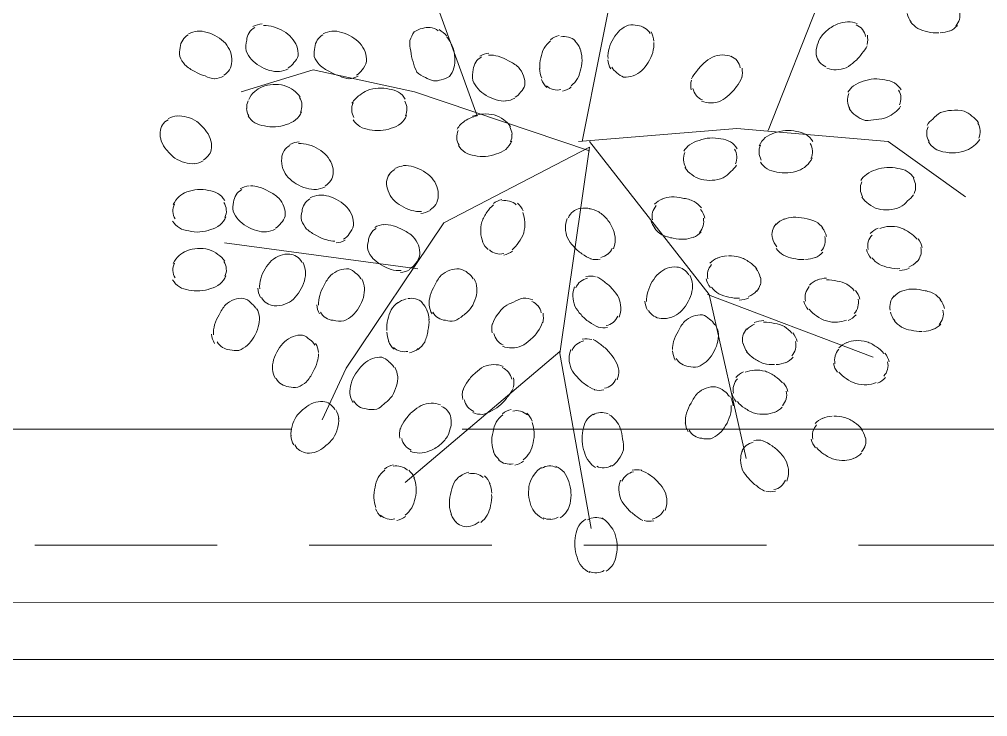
# Model space of a CAD drawing. Header units: metres. Extents: x 14 to 155, y 0 to 125.
# Drawn here: x 53.924 to 54.764, y 106.242 to 106.847 of the extents above; entities that cross this region are included whole.
import ezdxf

# ---------------------------------------------------------------- set-up
doc = ezdxf.new("R2010")
doc.units = ezdxf.units.M
doc.layers.add('PDF_Geometry', color=7, linetype='Continuous', true_color=0xc0c0c0)

msp = doc.modelspace()

# ---------------------------------------------------------------- linework, layer by layer
at = {"layer": 'PDF_Geometry', "color": 0, "lineweight": 5}
msp.add_lwpolyline([(54.79946, 106.24182), (52.04365, 106.24172), (52.04341, 112.38711), (60.07082, 112.38741), (60.07087, 111.18868), (59.89639, 111.18867)], dxfattribs=at)
at = {"layer": 'PDF_Geometry', "color": 0, "lineweight": 0}
for points in [[(54.41214, 106.74114), (54.4441, 106.90118), (54.42657, 107.00684), (54.43772, 107.08044)], [(54.11606, 106.78426), (54.1785, 106.80348), (54.26654, 106.78426), (54.41851, 106.73308)], [(54.40895, 106.74114), (54.54658, 106.7524), (54.67784, 106.74115), (54.74506, 106.69315)], [(54.41851, 106.74114), (54.52259, 106.6083), (54.55456, 106.46589)], [(54.18648, 106.49944), (54.20729, 106.54425), (54.29204, 106.67063), (54.41851, 106.73627), (54.39293, 106.55701), (54.42012, 106.40503)], [(54.26964, 106.63069), (54.10163, 106.6531)], [(54.5209, 106.6083), (54.66491, 106.55392)], [(54.39293, 106.5587), (54.25849, 106.44506)], [(53.55917, 106.49144), (54.15929, 106.49147)], [(54.30808, 106.49147), (54.87464, 106.49149)], [(54.09526, 106.39058), (53.93682, 106.39058)], [(54.33368, 106.39059), (54.17524, 106.39059)], [(54.57219, 106.3906), (54.41375, 106.3906)], [(54.79945, 106.39061), (54.65226, 106.3906)]]:
    msp.add_lwpolyline(points, dxfattribs=at)
for points in [[(54.30357, 106.75201, -0.102553), (54.31032, 106.75905, -0.088992), (54.32092, 106.76345), (54.27769, 106.88346), (54.18487, 106.98105)], [(54.57377, 106.75071), (54.62017, 106.86912), (54.71618, 106.91713, -0.102), (54.72133, 106.91732)], [(54.46661, 106.83977, 0.125626), (54.46023, 106.84193, 0.102689), (54.45254, 106.8423, 0.089013), (54.44504, 106.8378, 0.073797), (54.43951, 106.83077, 0.072677), (54.43557, 106.82205, 0.090683), (54.43464, 106.81343)], [(54.65093, 106.84362, 0.102), (54.64268, 106.84512, 0.09382), (54.63414, 106.84334, 0.075517), (54.62514, 106.838, 0.072693), (54.61877, 106.83097, 0.088362), (54.61596, 106.82281)], [(54.69743, 106.84513, 0.087268), (54.7038, 106.83941, 0.072677), (54.71224, 106.8365, 0.081618), (54.7218, 106.83556)], [(54.10594, 106.80338, 0.125626), (54.108, 106.81079, 0.102689), (54.10687, 106.81904, 0.089013), (54.10237, 106.82654, 0.073797), (54.09534, 106.83217, 0.072677), (54.08653, 106.83601, 0.090683), (54.0779, 106.83704)], [(54.123, 106.83563, 0.13598), (54.12094, 106.82926, 0.102689), (54.12047, 106.81988, 0.089013), (54.12497, 106.81248, 0.073797), (54.132, 106.80685, 0.072677), (54.14072, 106.80301, 0.090683), (54.14934, 106.80198)], [(54.16191, 106.80976, 0.125626), (54.16556, 106.81567, 0.102689), (54.16444, 106.82392, 0.089013), (54.15994, 106.83132, 0.073797), (54.15291, 106.83695, 0.072677), (54.14419, 106.84079, 0.090683), (54.13556, 106.84182)], [(54.22116, 106.80339, 0.13598), (54.22482, 106.81079, 0.102689), (54.22369, 106.81904, 0.089013), (54.21919, 106.82654, 0.073797), (54.21216, 106.83217, 0.072677), (54.20335, 106.83601, 0.090683), (54.19472, 106.83704)], [(54.28725, 106.83742, 0.111988), (54.28013, 106.84023, 0.126077), (54.27357, 106.83939, 0.114174), (54.26644, 106.83639, 0.105028), (54.26269, 106.8288, 0.083228), (54.26335, 106.81989, 0.077008), (54.26541, 106.81051, 0.079606), (54.26879, 106.80151, 0.092576), (54.2761, 106.79683, 0.111988), (54.28323, 106.79401, 0.126077), (54.28988, 106.79486, 0.114174), (54.29691, 106.79777, 0.105028), (54.30085, 106.80517, 0.083228), (54.30169, 106.81398, 0.077008), (54.29954, 106.82364, 0.079606), (54.29476, 106.83189)], [(54.06534, 106.82926, 0.12226), (54.06318, 106.82288, 0.102689), (54.06281, 106.8151, 0.089013), (54.06731, 106.80769, 0.073797), (54.07593, 106.80207, 0.072677), (54.08475, 106.79813, 0.090683), (54.09337, 106.7956)], [(54.18225, 106.82926, 0.12226), (54.18009, 106.82289, 0.102689), (54.17963, 106.81511, 0.089013), (54.18413, 106.8077, 0.073797), (54.19285, 106.80207, 0.072677), (54.20157, 106.79814, 0.090683), (54.21019, 106.79561)], [(54.38485, 106.82871, 0.087268), (54.37913, 106.82233, 0.079764), (54.37632, 106.8138, 0.081618), (54.37538, 106.80433)], [(54.44242, 106.80086, 0.132733), (54.44823, 106.79721, 0.102689), (54.45648, 106.79833, 0.089013), (54.46398, 106.80283, 0.073797), (54.46951, 106.80987, 0.072677), (54.47345, 106.81859, 0.090683), (54.47439, 106.82721)], [(54.62458, 106.805, 0.102), (54.63283, 106.8035, 0.09382), (54.64137, 106.80528, 0.075517), (54.64877, 106.81062, 0.072693), (54.65515, 106.81775, 0.088362), (54.65955, 106.82431)], [(54.31979, 106.81005, 0.12226), (54.31763, 106.80367, 0.102689), (54.31726, 106.7943, 0.089013), (54.32176, 106.78689, 0.073797), (54.32888, 106.78127, 0.072677), (54.3376, 106.77742, 0.090683), (54.34623, 106.77639)], [(54.35879, 106.78417, 0.13598), (54.36245, 106.78999, 0.102689), (54.36132, 106.79824, 0.089013), (54.35682, 106.80574, 0.073797), (54.3482, 106.81136, 0.072677), (54.33938, 106.8152, 0.090683), (54.33076, 106.81624)], [(54.40257, 106.78952, 0.087268), (54.40829, 106.79589, 0.079764), (54.41101, 106.80443, 0.081618), (54.41204, 106.8139)], [(54.54208, 106.81484, 0.102), (54.53383, 106.81634, 0.09382), (54.52539, 106.81456, 0.075517), (54.51789, 106.80921, 0.072693), (54.51161, 106.80209, 0.088362), (54.5072, 106.79552)], [(54.51574, 106.77621, 0.102), (54.52399, 106.77471, 0.09382), (54.53252, 106.77649, 0.075517), (54.53992, 106.78184, 0.072693), (54.5463, 106.78896, 0.088362), (54.55071, 106.79702)], [(54.68918, 106.78606, 0.112979), (54.68337, 106.79206, 0.092185), (54.67512, 106.79469, 0.074265), (54.66555, 106.79553, 0.074849), (54.65618, 106.79347, 0.088992), (54.64793, 106.78943, 0.102553), (54.64287, 106.784)], [(54.16744, 106.77967, 0.107116), (54.16163, 106.78567, 0.092185), (54.15338, 106.78988, 0.074265), (54.14381, 106.79063, 0.074849), (54.13444, 106.78866, 0.088992), (54.12787, 106.78463, 0.102553), (54.12272, 106.7776)], [(54.25866, 106.77808, 0.112979), (54.25285, 106.78408, 0.088824), (54.2446, 106.7867, 0.074265), (54.23513, 106.78745, 0.074849), (54.22566, 106.78548, 0.088992), (54.2191, 106.78145, 0.102553), (54.21235, 106.77442)], [(54.12225, 106.76335, 0.107116), (54.12806, 106.75735, 0.092185), (54.13631, 106.75473, 0.074265), (54.14588, 106.75388, 0.074849), (54.15525, 106.75595, 0.088992), (54.16341, 106.75998, 0.102553), (54.16856, 106.76701)], [(54.64399, 106.76975, 0.112979), (54.6498, 106.76375, 0.092185), (54.65806, 106.75953, 0.074265), (54.66752, 106.76037, 0.074849), (54.67699, 106.76234, 0.088992), (54.68356, 106.76637, 0.102553), (54.68871, 106.77181)], [(54.7564, 106.75728, 0.112979), (54.75059, 106.76328, 0.088824), (54.74393, 106.7675, 0.074265), (54.73278, 106.76825, 0.074849), (54.7234, 106.76628, 0.088992), (54.71675, 106.76065, 0.102553), (54.71168, 106.75522)], [(54.08831, 106.72979, 0.13598), (54.09038, 106.7356, 0.102689), (54.08925, 106.74385, 0.089013), (54.08475, 106.75135, 0.073797), (54.07772, 106.75857, 0.072677), (54.0689, 106.76241, 0.090683), (54.06037, 106.76335)], [(54.21347, 106.76017, 0.112979), (54.21929, 106.75417, 0.088824), (54.22754, 106.75145, 0.074265), (54.2371, 106.7507, 0.074849), (54.24648, 106.75276, 0.088992), (54.25463, 106.7567, 0.102553), (54.25979, 106.76382)], [(54.34989, 106.75398, 0.112979), (54.34407, 106.75998, 0.092185), (54.33582, 106.7643, 0.074265), (54.32626, 106.76505, 0.074849), (54.31688, 106.76308)], [(54.04781, 106.75566, 0.13598), (54.04575, 106.74928, 0.102689), (54.04678, 106.7415, 0.089013), (54.05137, 106.734, 0.073797), (54.05841, 106.72688, 0.072677), (54.06712, 106.72294, 0.090683), (54.07575, 106.722)], [(54.6124, 106.74124, 0.112979), (54.60658, 106.74724, 0.088824), (54.59824, 106.74987, 0.074265), (54.58877, 106.75071, 0.074849), (54.5793, 106.74865, 0.088992), (54.57115, 106.74462, 0.102553), (54.56599, 106.73759)], [(54.3047, 106.73776, 0.112979), (54.31051, 106.73176, 0.092185), (54.31876, 106.72904, 0.074265), (54.32832, 106.72829, 0.074849), (54.3377, 106.73036, 0.088992), (54.34586, 106.7343, 0.102553), (54.35101, 106.74142)], [(54.54677, 106.73487, 0.112979), (54.54096, 106.74087, 0.092185), (54.53261, 106.74349, 0.074265), (54.52314, 106.74424, 0.08184), (54.51377, 106.74218, 0.088992), (54.50552, 106.73824, 0.102553), (54.50036, 106.7328)], [(54.71281, 106.74097, 0.112979), (54.71862, 106.73497, 0.092185), (54.72528, 106.73234, 0.074265), (54.73634, 106.7315, 0.074849), (54.74581, 106.73356, 0.088992), (54.75237, 106.73759, 0.102553), (54.75753, 106.74303)], [(54.15338, 106.73326, 0.13598), (54.15132, 106.72688, 0.102689), (54.15244, 106.71751, 0.089013), (54.15694, 106.71001, 0.073797), (54.16397, 106.70447, 0.072677), (54.17279, 106.70054, 0.090683), (54.18141, 106.6996)], [(54.19388, 106.70738, 0.13598), (54.19604, 106.7132, 0.102689), (54.19491, 106.72145, 0.089013), (54.19032, 106.72895, 0.073797), (54.18329, 106.73448, 0.072677), (54.17457, 106.73841, 0.090683), (54.16594, 106.73935)], [(54.56712, 106.72333, 0.112979), (54.57293, 106.71733, 0.088824), (54.58127, 106.71471, 0.074265), (54.59074, 106.71396, 0.074849), (54.60012, 106.71593, 0.088992), (54.60677, 106.71996, 0.102553), (54.61193, 106.72699)], [(54.2851, 106.68657, 0.12226), (54.28726, 106.69398, 0.102689), (54.28613, 106.70223, 0.089013), (54.28154, 106.70973, 0.073797), (54.27451, 106.71535, 0.072677), (54.26579, 106.7192, 0.090683), (54.25716, 106.72023)], [(54.50149, 106.71855, 0.112979), (54.5073, 106.71255, 0.088824), (54.51564, 106.70833, 0.074265), (54.52511, 106.70749, 0.074849), (54.53458, 106.70955, 0.088992), (54.54115, 106.71518, 0.102553), (54.5463, 106.72062)], [(54.70034, 106.70928, 0.107116), (54.69453, 106.71528, 0.088824), (54.68628, 106.7179, 0.074265), (54.67681, 106.71865, 0.074849), (54.66734, 106.71668, 0.088992), (54.65918, 106.71265, 0.102553), (54.65403, 106.70721)], [(54.2446, 106.71245, 0.125626), (54.24245, 106.70607, 0.102689), (54.24366, 106.69829, 0.089013), (54.24817, 106.69079, 0.073797), (54.2552, 106.68526, 0.072677), (54.26401, 106.68141, 0.090683), (54.27264, 106.68038)], [(54.10181, 106.69003, 0.112979), (54.096, 106.69603, 0.092185), (54.08775, 106.69866, 0.074265), (54.07828, 106.69941, 0.074849), (54.06881, 106.69744, 0.088992), (54.06225, 106.69341, 0.102553), (54.05709, 106.68638)], [(54.15076, 106.67054, 0.13598), (54.15441, 106.67644, 0.102689), (54.15329, 106.68469, 0.089013), (54.14879, 106.6921, 0.073797), (54.14007, 106.69772, 0.072677), (54.13135, 106.70157, 0.090683), (54.12432, 106.7026)], [(54.11175, 106.69482, 0.125626), (54.1096, 106.68844, 0.102689), (54.10922, 106.68066, 0.089013), (54.11372, 106.67325, 0.073797), (54.12075, 106.66763, 0.072677), (54.12957, 106.66378, 0.090683), (54.13819, 106.66275)], [(54.20991, 106.66097, 0.125626), (54.21357, 106.66838, 0.102689), (54.21245, 106.67663, 0.089013), (54.20794, 106.68413, 0.073797), (54.20091, 106.68976, 0.072677), (54.19219, 106.6936, 0.090683), (54.18357, 106.69454)], [(54.51574, 106.68349, 0.087268), (54.50936, 106.68921, 0.079764), (54.49924, 106.69202, 0.081618), (54.48977, 106.69305)], [(54.65515, 106.69296, 0.107116), (54.66096, 106.68696, 0.092185), (54.66921, 106.68265, 0.074265), (54.67878, 106.6819, 0.08184), (54.68815, 106.68406, 0.088992), (54.69481, 106.68959, 0.102553), (54.69987, 106.69503)], [(54.17101, 106.68685, 0.13598), (54.16894, 106.68047, 0.102689), (54.16847, 106.67269, 0.089013), (54.17298, 106.66519, 0.073797), (54.1816, 106.65966, 0.072677), (54.19041, 106.65572, 0.090683), (54.19735, 106.65479)], [(54.33526, 106.68629, 0.087268), (54.32954, 106.67992, 0.079764), (54.32514, 106.67139, 0.081618), (54.3242, 106.66192)], [(54.43942, 106.64795, 0.102), (54.44092, 106.6562, 0.09382), (54.43914, 106.66464, 0.075517), (54.4338, 106.67373, 0.072693), (54.42667, 106.68001, 0.088362), (54.41852, 106.68283)], [(54.05663, 106.67213, 0.112979), (54.06244, 106.66613, 0.092185), (54.07069, 106.6635, 0.074265), (54.08025, 106.66266, 0.074849), (54.08963, 106.66472, 0.088992), (54.09788, 106.66875, 0.102553), (54.10294, 106.67578)], [(54.3992, 106.67429, 0.102), (54.3977, 106.66604, 0.09382), (54.39949, 106.65751, 0.075517), (54.40483, 106.65011, 0.072693), (54.41196, 106.64373, 0.088362), (54.42011, 106.63933)], [(54.62131, 106.66596, 0.087268), (54.61493, 106.67168, 0.072677), (54.6049, 106.67449, 0.081618), (54.59534, 106.67543)], [(54.26757, 106.63538, 0.13598), (54.27123, 106.64279, 0.102689), (54.2701, 106.65104, 0.089013), (54.2656, 106.65854, 0.073797), (54.25698, 106.66407, 0.072677), (54.24817, 106.66801, 0.090683), (54.23954, 106.66894)], [(54.3513, 106.6471, 0.087268), (54.35701, 106.65348, 0.079764), (54.36142, 106.66192, 0.081618), (54.36245, 106.67148)], [(54.47496, 106.66586, 0.087268), (54.48133, 106.66014, 0.072677), (54.49136, 106.65724, 0.081618), (54.50093, 106.65639)], [(54.70297, 106.65631, 0.087268), (54.69659, 106.66202, 0.079764), (54.68806, 106.66643, 0.081618), (54.67859, 106.66746)], [(54.22867, 106.66116, 0.13598), (54.2266, 106.65479, 0.102689), (54.22604, 106.6471, 0.089013), (54.23054, 106.6396, 0.073797), (54.23767, 106.63407, 0.072677), (54.24639, 106.63013, 0.090683), (54.25501, 106.62919)], [(54.10182, 106.63716, 0.112979), (54.096, 106.64316, 0.092185), (54.08775, 106.64747, 0.074265), (54.07828, 106.64822, 0.074849), (54.06882, 106.64625, 0.088992), (54.06225, 106.64222, 0.102553), (54.0571, 106.63519)], [(54.16416, 106.64128, 0.125626), (54.15835, 106.64344, 0.102689), (54.1501, 106.64232, 0.089013), (54.1426, 106.63772, 0.073797), (54.13698, 106.63069, 0.072677), (54.13313, 106.62197, 0.090683), (54.13219, 106.61334)], [(54.56374, 106.63071, 0.087268), (54.55737, 106.63642, 0.079764), (54.54884, 106.64083, 0.081618), (54.53937, 106.64177)], [(54.58062, 106.64824, 0.087268), (54.58699, 106.64252, 0.079764), (54.59543, 106.63971, 0.081618), (54.6049, 106.63877)], [(54.66378, 106.64027, 0.087268), (54.67015, 106.63455, 0.079764), (54.67869, 106.63174, 0.081618), (54.68816, 106.6308)], [(54.50027, 106.63014, 0.132733), (54.49437, 106.6322, 0.102689), (54.48612, 106.63108, 0.089013), (54.47871, 106.62658, 0.073797), (54.47308, 106.61955, 0.072677), (54.46924, 106.61073, 0.090683), (54.46821, 106.6022)], [(54.05663, 106.62094, 0.112979), (54.06244, 106.61494, 0.092185), (54.07069, 106.61222, 0.074265), (54.08025, 106.61147, 0.08184), (54.08963, 106.61353, 0.088992), (54.09788, 106.61747, 0.102553), (54.10294, 106.62459)], [(54.13829, 106.60078, 0.125626), (54.14466, 106.59863, 0.102689), (54.15404, 106.59984, 0.089013), (54.16154, 106.60435, 0.073797), (54.16707, 106.61138, 0.072677), (54.17101, 106.62019, 0.090683), (54.17195, 106.62872)], [(54.21545, 106.62694, 0.125626), (54.20954, 106.6306, 0.102689), (54.20129, 106.62947, 0.089013), (54.19379, 106.62497, 0.073797), (54.18826, 106.61635, 0.072677), (54.18432, 106.60753, 0.090683), (54.18338, 106.599)], [(54.31305, 106.62695, 0.125626), (54.30554, 106.6306, 0.102689), (54.29729, 106.62948, 0.089013), (54.28979, 106.62498, 0.073797), (54.28426, 106.61635, 0.072677), (54.28033, 106.60754, 0.090683), (54.27939, 106.59901)], [(54.44421, 106.5887, 0.102), (54.44571, 106.59695, 0.09382), (54.44393, 106.60548, 0.075517), (54.43858, 106.61289, 0.072693), (54.43155, 106.61926, 0.088362), (54.42499, 106.62367)], [(54.40558, 106.61504, 0.102), (54.40408, 106.60679, 0.09382), (54.40596, 106.59826, 0.075517), (54.41121, 106.59085, 0.072693), (54.41833, 106.58448, 0.088362), (54.42649, 106.58007)], [(54.4744, 106.58964, 0.13598), (54.48077, 106.58758, 0.102689), (54.49015, 106.58861, 0.089013), (54.49755, 106.5932, 0.073797), (54.50318, 106.60023, 0.072677), (54.50702, 106.60895, 0.090683), (54.50805, 106.61758)], [(54.6485, 106.61149, 0.087268), (54.64212, 106.61721, 0.079764), (54.63368, 106.62002, 0.081618), (54.62422, 106.62096)], [(54.18957, 106.58803, 0.13598), (54.19595, 106.58597, 0.102689), (54.20523, 106.58541, 0.089013), (54.21273, 106.59, 0.073797), (54.21835, 106.59703, 0.072677), (54.2222, 106.60575, 0.090683), (54.22314, 106.61438)], [(54.28717, 106.58804, 0.132733), (54.29355, 106.58597, 0.102689), (54.30123, 106.58541, 0.089013), (54.30873, 106.59001, 0.073797), (54.31595, 106.59704, 0.072677), (54.3198, 106.60576, 0.090683), (54.32083, 106.61438)], [(54.52455, 106.61467, 0.087268), (54.53093, 106.60895, 0.079764), (54.53946, 106.60614, 0.081618), (54.54893, 106.60511)], [(54.72378, 106.60352, 0.087268), (54.71741, 106.60924, 0.079764), (54.70728, 106.61205, 0.081618), (54.69781, 106.61299)], [(54.12423, 106.60134, 0.13598), (54.11832, 106.605, 0.102689), (54.11007, 106.60387, 0.089013), (54.10257, 106.59937, 0.073797), (54.09704, 106.59075, 0.072677), (54.0931, 106.58194, 0.090683), (54.09216, 106.57331)], [(54.25201, 106.60144, 0.087268), (54.24629, 106.59507, 0.072677), (54.24348, 106.58654, 0.081618), (54.24254, 106.57707)], [(54.3693, 106.6036, 0.102), (54.36105, 106.6051, 0.09382), (54.35252, 106.60163, 0.075517), (54.34511, 106.59798, 0.072693), (54.33874, 106.59085, 0.088362), (54.33433, 106.58269)], [(54.52268, 106.58692, 0.13598), (54.51677, 106.59058, 0.102689), (54.50852, 106.58945, 0.089013), (54.50112, 106.58495, 0.073797), (54.49549, 106.57633, 0.072677), (54.49165, 106.56761, 0.090683), (54.49062, 106.56057)], [(54.6094, 106.59546, 0.087268), (54.61578, 106.58974, 0.079764), (54.62422, 106.58533, 0.081618), (54.63378, 106.5843)], [(54.09994, 106.56243, 0.125626), (54.10632, 106.56028, 0.102689), (54.11401, 106.55981, 0.089013), (54.12151, 106.56431, 0.073797), (54.12713, 106.57134, 0.072677), (54.13098, 106.58016, 0.090683), (54.13191, 106.58878)], [(54.26973, 106.56066, 0.087268), (54.27545, 106.56704, 0.079764), (54.27826, 106.57716, 0.081618), (54.2792, 106.58663)], [(54.34296, 106.56338, 0.102), (54.35121, 106.56188, 0.09382), (54.35964, 106.56366, 0.075517), (54.36714, 106.56891, 0.072693), (54.37352, 106.57604, 0.088362), (54.37783, 106.5842)], [(54.59412, 106.57474, 0.087268), (54.58775, 106.58045, 0.079764), (54.57931, 106.58317, 0.081618), (54.56975, 106.5842)], [(54.683, 106.5858, 0.087268), (54.68938, 106.58008, 0.072677), (54.69781, 106.57727, 0.081618), (54.70738, 106.57633)], [(54.17542, 106.56928, 0.132733), (54.16951, 106.57303, 0.102689), (54.16126, 106.57191, 0.089013), (54.15385, 106.56731, 0.073797), (54.14823, 106.56028, 0.072677), (54.14429, 106.55156, 0.090683), (54.14335, 106.54294)], [(54.4984, 106.54801, 0.125626), (54.50478, 106.54586, 0.102689), (54.51256, 106.54548, 0.089013), (54.51996, 106.54998, 0.073797), (54.52559, 106.55701, 0.072677), (54.52943, 106.56573, 0.090683), (54.53046, 106.57436)], [(54.44262, 106.53432, 0.102), (54.44412, 106.54257, 0.09382), (54.44074, 106.55101, 0.075517), (54.4354, 106.55851, 0.072693), (54.42827, 106.56479, 0.088362), (54.4218, 106.5692)], [(54.67409, 106.55711, 0.087268), (54.66772, 106.56283, 0.072677), (54.65928, 106.56733, 0.081618), (54.64981, 106.56817)], [(54.15114, 106.53037, 0.125626), (54.15751, 106.52822, 0.102689), (54.1652, 106.52784, 0.089013), (54.1727, 106.53234, 0.073797), (54.17832, 106.54097, 0.072677), (54.18217, 106.54978, 0.090683), (54.1832, 106.55672)], [(54.4024, 106.56067, 0.102), (54.4009, 106.55241, 0.09382), (54.40268, 106.54388, 0.075517), (54.40802, 106.53648, 0.072693), (54.41515, 106.5301, 0.088362), (54.4233, 106.5257)], [(54.55503, 106.55861, 0.087268), (54.5614, 106.55289, 0.072677), (54.56984, 106.54839, 0.081618), (54.57931, 106.54755)], [(54.24423, 106.55006, 0.13598), (54.23833, 106.55381, 0.102689), (54.23008, 106.55269, 0.089013), (54.22267, 106.54819, 0.073797), (54.21545, 106.53947, 0.072677), (54.21151, 106.53075, 0.090683), (54.21058, 106.52212)], [(54.34371, 106.54594, 0.102), (54.33546, 106.54744, 0.09382), (54.32692, 106.54566, 0.075517), (54.31952, 106.54032, 0.072693), (54.31314, 106.53329, 0.088362), (54.30874, 106.52513)], [(54.58615, 106.53151, 0.087268), (54.57978, 106.53723, 0.079764), (54.57125, 106.54164, 0.081618), (54.56178, 106.54258)], [(54.635, 106.54099, 0.087268), (54.64138, 106.53527, 0.079764), (54.64981, 106.53095, 0.081618), (54.65938, 106.52992)], [(54.21836, 106.51116, 0.125626), (54.22473, 106.509, 0.102689), (54.23402, 106.50863, 0.089013), (54.23992, 106.51313, 0.073797), (54.24714, 106.52016, 0.072677), (54.25098, 106.52897, 0.090683), (54.25201, 106.5375)], [(54.31736, 106.50572, 0.102), (54.32561, 106.50422, 0.09382), (54.33405, 106.5076, 0.075517), (54.34155, 106.51294, 0.072693), (54.34783, 106.52007, 0.088362), (54.35224, 106.52663)], [(54.53543, 106.52448, 0.125626), (54.52803, 106.52823, 0.102689), (54.51978, 106.52711, 0.089013), (54.51228, 106.52251, 0.073797), (54.50675, 106.51389, 0.072677), (54.50281, 106.50517, 0.090683), (54.50187, 106.49654)], [(54.19304, 106.51331, 0.13598), (54.18714, 106.51537, 0.102689), (54.17889, 106.51425, 0.089013), (54.17139, 106.50975, 0.073797), (54.16426, 106.50272, 0.072677), (54.16033, 106.4939, 0.090683), (54.15939, 106.48537)], [(54.54697, 106.51539, 0.087268), (54.55334, 106.50967, 0.079764), (54.56187, 106.50526, 0.081618), (54.57134, 106.50433)], [(54.28924, 106.51238, 0.102), (54.28099, 106.51388, 0.09382), (54.27255, 106.512, 0.075517), (54.26505, 106.50675, 0.072693), (54.25877, 106.49963, 0.088362), (54.25436, 106.49147)], [(54.50965, 106.48557, 0.13598), (54.51603, 106.48351, 0.102689), (54.52372, 106.48304, 0.089013), (54.53122, 106.48754, 0.073797), (54.53675, 106.49457, 0.072677), (54.54068, 106.50339, 0.090683), (54.54162, 106.51192)], [(54.16717, 106.47281, 0.125626), (54.17355, 106.47065, 0.102689), (54.18123, 106.47178, 0.089013), (54.18873, 106.47637, 0.073797), (54.19595, 106.4834, 0.072677), (54.1998, 106.49212, 0.090683), (54.20073, 106.50075)], [(54.34324, 106.50385, 0.087268), (54.33752, 106.49747, 0.079764), (54.3348, 106.48894, 0.081618), (54.33377, 106.47947)], [(54.42162, 106.50441, 0.112979), (54.41562, 106.4986, 0.092185), (54.4129, 106.49035, 0.074265), (54.41215, 106.48088, 0.074849), (54.41412, 106.47141, 0.088992), (54.41815, 106.46326, 0.102553), (54.42368, 106.4581)], [(54.43784, 106.45922, 0.107116), (54.44384, 106.46504, 0.092185), (54.44815, 106.47329, 0.074265), (54.44731, 106.48285, 0.074849), (54.44534, 106.49223, 0.088992), (54.44131, 106.49879, 0.102553), (54.43577, 106.50395)], [(54.65497, 106.49148, 0.087268), (54.6486, 106.4972, 0.079764), (54.64006, 106.50161, 0.081618), (54.63059, 106.50255)], [(54.26289, 106.47216, 0.102), (54.27114, 106.47066, 0.09382), (54.27967, 106.47244, 0.075517), (54.28867, 106.47769, 0.072693), (54.29505, 106.48481, 0.088362), (54.29786, 106.49297)], [(54.36096, 106.46466, 0.087268), (54.36668, 106.47103, 0.072677), (54.36958, 106.47947, 0.081618), (54.37043, 106.48904)], [(54.58991, 106.44629, 0.102), (54.59141, 106.45454, 0.09382), (54.58953, 106.46298, 0.075517), (54.58428, 106.47048, 0.072693), (54.57716, 106.47686, 0.088362), (54.569, 106.48117)], [(54.55128, 106.47264, 0.102), (54.54978, 106.46439, 0.09382), (54.55156, 106.45585, 0.075517), (54.55681, 106.44845, 0.072693), (54.56394, 106.44207, 0.088362), (54.5705, 106.43767)], [(54.61578, 106.47545, 0.087268), (54.62216, 106.46973, 0.079764), (54.63069, 106.46533, 0.081618), (54.64016, 106.4643)], [(54.24086, 106.45575, 0.087268), (54.23514, 106.44937, 0.079764), (54.23233, 106.44093, 0.081618), (54.23139, 106.43147)], [(54.3768, 106.458, 0.112979), (54.3708, 106.45219, 0.092185), (54.36649, 106.44394, 0.074265), (54.36574, 106.43447, 0.074849), (54.36771, 106.425, 0.088992), (54.37174, 106.41844, 0.102553), (54.37887, 106.41328)], [(54.39303, 106.41441, 0.112979), (54.39903, 106.42022, 0.092185), (54.40174, 106.42688, 0.074265), (54.40249, 106.43644, 0.074849), (54.40052, 106.44582, 0.088992), (54.39649, 106.45407, 0.102553), (54.38937, 106.45913)], [(54.48425, 106.42069, 0.102), (54.48575, 106.42894, 0.09382), (54.48397, 106.43738, 0.075517), (54.47862, 106.44488, 0.072693), (54.4715, 106.45116, 0.088362), (54.46334, 106.45557)], [(54.30649, 106.45097, 0.087268), (54.30077, 106.44459, 0.079764), (54.29796, 106.43456, 0.081618), (54.29693, 106.425)], [(54.44562, 106.44704, 0.102), (54.44412, 106.43879, 0.09382), (54.4459, 106.43025, 0.075517), (54.45125, 106.42285, 0.072693), (54.45837, 106.41647, 0.088362), (54.46494, 106.41207)], [(54.25849, 106.41665, 0.087268), (54.26421, 106.42303, 0.072677), (54.26711, 106.43147, 0.081618), (54.26805, 106.44103)], [(54.32412, 106.41028, 0.087268), (54.32984, 106.41666, 0.072677), (54.33274, 106.42509, 0.081618), (54.33358, 106.43466)], [(54.41525, 106.41319, 0.112979), (54.40925, 106.40738, 0.088824), (54.40653, 106.39913, 0.074265), (54.40578, 106.38966, 0.074849), (54.40775, 106.38019, 0.088992), (54.41178, 106.37203, 0.102553), (54.41881, 106.36688)], [(54.43306, 106.368, 0.107116), (54.43906, 106.37381, 0.088824), (54.44178, 106.38207, 0.074265), (54.44253, 106.39163, 0.074849), (54.44047, 106.401, 0.088992), (54.43643, 106.40757, 0.102553), (54.4294, 106.41432)]]:
    msp.add_lwpolyline(points, format="xyb", dxfattribs=at)
msp.add_lwpolyline([(52.19403, 106.34091), (54.79936, 106.34101), (54.79936, 106.29142), (52.19403, 106.29132)], close=True, dxfattribs=at)
for centre, radius, start, end in [((54.72563, 106.85081), 0.01452, 345.94207, 12.44847), ((54.72362, 106.85517), 0.01962, 292.65481, 317.22821), ((54.3968, 106.81781), 0.01452, 75.94207, 102.44847), ((54.39244, 106.81412), 0.01962, 22.65481, 47.22821), ((54.39499, 106.80251), 0.01962, 202.65481, 227.22821), ((54.39063, 106.80041), 0.01452, 255.94207, 282.44847), ((54.48954, 106.67345), 0.01962, 112.65481, 137.22821), ((54.34561, 106.6754), 0.01452, 75.94207, 102.44847), ((54.34285, 106.6733), 0.01962, 22.65481, 47.22821), ((54.48745, 106.67621), 0.01452, 165.94207, 192.44847), ((54.50325, 106.67154), 0.01452, 345.94207, 12.44847), ((54.59511, 106.65582), 0.01962, 112.65481, 137.22821), ((54.67677, 106.64786), 0.01962, 112.65481, 137.22821), ((54.50115, 106.67599), 0.01962, 292.65481, 317.22821), ((54.59151, 106.66018), 0.01452, 165.94207, 192.44847), ((54.60882, 106.65561), 0.01452, 345.94207, 12.44847), ((54.3438, 106.66169), 0.01962, 202.65481, 227.22821), ((54.67467, 106.65062), 0.01452, 165.94207, 192.44847), ((54.69207, 106.64596), 0.01452, 345.94207, 12.44847), ((54.34095, 106.658), 0.01452, 255.94207, 282.44847), ((54.53755, 106.62216), 0.01962, 112.65481, 137.22821), ((54.60672, 106.65837), 0.01962, 292.65481, 317.22821), ((54.68838, 106.65031), 0.01962, 292.65481, 317.22821), ((54.53545, 106.62502), 0.01452, 165.94207, 192.44847), ((54.55285, 106.62036), 0.01452, 345.94207, 12.44847), ((54.62399, 106.60304), 0.01962, 112.65481, 137.22821), ((54.54916, 106.62471), 0.01962, 292.65481, 317.22821), ((54.6203, 106.6058), 0.01452, 165.94207, 192.44847), ((54.69759, 106.59339), 0.01962, 112.65481, 137.22821), ((54.26395, 106.59055), 0.01452, 75.94207, 102.44847), ((54.2596, 106.58686), 0.01962, 22.65481, 47.22821), ((54.6376, 106.60114), 0.01452, 345.94207, 12.44847), ((54.6939, 106.59774), 0.01452, 165.94207, 192.44847), ((54.6356, 106.6039), 0.01962, 292.65481, 317.22821), ((54.71129, 106.59158), 0.01452, 345.94207, 12.44847), ((54.56952, 106.5646), 0.01962, 112.65481, 137.22821), ((54.7092, 106.59594), 0.01962, 292.65481, 317.22821), ((54.26215, 106.57525), 0.01962, 202.65481, 227.22821), ((54.56583, 106.56896), 0.01452, 165.94207, 192.44847), ((54.58323, 106.56439), 0.01452, 345.94207, 12.44847), ((54.64959, 106.54857), 0.01962, 112.65481, 137.22821), ((54.25779, 106.57315), 0.01452, 255.94207, 282.44847), ((54.58113, 106.56715), 0.01962, 292.65481, 317.22821), ((54.6459, 106.55133), 0.01452, 165.94207, 192.44847), ((54.66329, 106.54676), 0.01452, 345.94207, 12.44847), ((54.55996, 106.52297), 0.01962, 112.65481, 137.22821), ((54.6612, 106.54953), 0.01962, 292.65481, 317.22821), ((54.55786, 106.52574), 0.01452, 165.94207, 192.44847), ((54.57526, 106.52117), 0.01452, 345.94207, 12.44847), ((54.35518, 106.49295), 0.01452, 75.94207, 102.44847), ((54.57157, 106.52393), 0.01962, 292.65481, 317.22821), ((54.35082, 106.49086), 0.01962, 22.65481, 47.22821), ((54.62878, 106.48294), 0.01962, 112.65481, 137.22821), ((54.62668, 106.4858), 0.01452, 165.94207, 192.44847), ((54.64408, 106.48114), 0.01452, 345.94207, 12.44847), ((54.35337, 106.47925), 0.01962, 202.65481, 227.22821), ((54.64039, 106.4839), 0.01962, 292.65481, 317.22821), ((54.25121, 106.44495), 0.01452, 75.94207, 102.44847), ((54.24845, 106.44126), 0.01962, 22.65481, 47.22821), ((54.34902, 106.47556), 0.01452, 255.94207, 282.44847), ((54.31684, 106.43848), 0.01452, 75.94207, 102.44847), ((54.31408, 106.43638), 0.01962, 22.65481, 47.22821), ((54.251, 106.42965), 0.01962, 202.65481, 227.22821), ((54.24655, 106.42755), 0.01452, 255.94207, 282.44847), ((54.31653, 106.42477), 0.01962, 202.65481, 227.22821), ((54.31217, 106.42118), 0.01452, 255.94207, 282.44847)]:
    msp.add_arc(centre, radius, start, end, dxfattribs=at)
for points in [[(54.69433, 106.85235), (54.69499, 106.84963), (54.69621, 106.847), (54.69799, 106.84484)], [(54.13434, 106.84342), (54.13153, 106.84314), (54.12881, 106.84239), (54.12637, 106.84098)], [(54.65552, 106.83856), (54.65411, 106.84034), (54.65224, 106.84166), (54.65018, 106.8425)], [(54.73652, 106.84147), (54.73802, 106.84316), (54.73915, 106.84513), (54.73971, 106.84728)], [(54.07021, 106.83376), (54.06825, 106.83263), (54.06656, 106.83113), (54.06534, 106.82916)], [(54.07837, 106.83704), (54.07556, 106.83676), (54.07284, 106.83601), (54.0704, 106.8346)], [(54.12787, 106.84023), (54.1259, 106.8391), (54.12422, 106.8376), (54.123, 106.83563)], [(54.18703, 106.83376), (54.18506, 106.83264), (54.18338, 106.83114), (54.18216, 106.82917)], [(54.19519, 106.83704), (54.19238, 106.83676), (54.18966, 106.83601), (54.18722, 106.83461)], [(54.29457, 106.83274), (54.29279, 106.83499), (54.29054, 106.83686), (54.2881, 106.83836)], [(54.4712, 106.8349), (54.47008, 106.83687), (54.46858, 106.83855), (54.46661, 106.83977)], [(54.47448, 106.82843), (54.4742, 106.83124), (54.47345, 106.83396), (54.47204, 106.8364)], [(54.65833, 106.83247), (54.65786, 106.83472), (54.65693, 106.83678), (54.65552, 106.83847)], [(54.65965, 106.82534), (54.6603, 106.82806), (54.6603, 106.83097), (54.65983, 106.83369)], [(54.72302, 106.83556), (54.72593, 106.83575), (54.72874, 106.83631), (54.73137, 106.83744)], [(54.39217, 106.8333), (54.38945, 106.83265), (54.38682, 106.83143), (54.38467, 106.82964)], [(54.40623, 106.82861), (54.40454, 106.83011), (54.40257, 106.83124), (54.40042, 106.8318)], [(54.33123, 106.81783), (54.32841, 106.81755), (54.32569, 106.8168), (54.32326, 106.81539)], [(54.41204, 106.81361), (54.41185, 106.81652), (54.41129, 106.81933), (54.41017, 106.82196)], [(54.61586, 106.82328), (54.61521, 106.82056), (54.61521, 106.81765), (54.61568, 106.81493)], [(54.15703, 106.80526), (54.159, 106.80639), (54.16069, 106.80789), (54.16191, 106.80985)], [(54.32466, 106.81464), (54.32269, 106.81352), (54.32101, 106.81202), (54.31979, 106.81005)], [(54.43454, 106.81221), (54.43482, 106.8094), (54.43557, 106.80668), (54.43698, 106.80424)], [(54.54667, 106.81137), (54.54527, 106.81315), (54.54339, 106.81446), (54.54133, 106.81531)], [(54.54949, 106.80528), (54.54902, 106.80753), (54.54808, 106.80959), (54.54667, 106.81128)], [(54.61558, 106.81615), (54.61605, 106.8139), (54.61699, 106.81184), (54.6184, 106.81015)], [(54.6184, 106.81006), (54.6198, 106.80828), (54.62168, 106.80697), (54.62374, 106.80612)], [(54.10106, 106.79879), (54.10303, 106.79991), (54.10472, 106.80141), (54.10594, 106.80338)], [(54.14897, 106.80198), (54.15178, 106.80226), (54.1545, 106.80301), (54.15694, 106.80442)], [(54.21628, 106.79879), (54.21825, 106.79992), (54.21994, 106.80142), (54.22116, 106.80339)], [(54.37529, 106.80461), (54.37548, 106.80171), (54.37604, 106.79889), (54.37717, 106.79627)], [(54.43783, 106.80574), (54.43895, 106.80377), (54.44045, 106.80208), (54.44242, 106.80086)], [(54.5508, 106.79656), (54.55146, 106.79927), (54.55146, 106.80218), (54.55099, 106.8049)], [(54.0929, 106.7956), (54.09572, 106.79588), (54.09844, 106.79663), (54.10087, 106.79804)], [(54.20972, 106.79561), (54.21253, 106.79589), (54.21525, 106.79664), (54.21769, 106.79804)], [(54.50702, 106.79449), (54.50636, 106.79177), (54.50636, 106.78887), (54.50683, 106.78615)], [(54.35392, 106.77958), (54.35588, 106.7807), (54.35757, 106.7822), (54.35879, 106.78417)], [(54.3812, 106.78961), (54.38289, 106.78811), (54.38485, 106.78699), (54.38701, 106.78642)], [(54.39526, 106.78492), (54.39798, 106.78558), (54.40061, 106.7868), (54.40276, 106.78858)], [(54.50842, 106.78737), (54.50889, 106.78512), (54.50983, 106.78305), (54.51124, 106.78137)], [(54.68899, 106.7795), (54.6889, 106.78175), (54.68815, 106.7839), (54.68702, 106.78587)], [(54.12216, 106.77648), (54.12122, 106.77441), (54.12075, 106.77216), (54.12094, 106.76991)], [(54.16885, 106.7731), (54.16875, 106.77535), (54.168, 106.77751), (54.16678, 106.77948)], [(54.21338, 106.77489), (54.21244, 106.77282), (54.21197, 106.77057), (54.21216, 106.76832)], [(54.26007, 106.76992), (54.25997, 106.77217), (54.25922, 106.77433), (54.2581, 106.77629)], [(54.34576, 106.77639), (54.34857, 106.77667), (54.35129, 106.77742), (54.35373, 106.77883)], [(54.51124, 106.78127), (54.51264, 106.77949), (54.51452, 106.77818), (54.51658, 106.77734)], [(54.6438, 106.78287), (54.64287, 106.78081), (54.6424, 106.77856), (54.64258, 106.77631)], [(54.64258, 106.77631), (54.64268, 106.77406), (54.64343, 106.7719), (54.64455, 106.76993)], [(54.68768, 106.77294), (54.68862, 106.775), (54.68909, 106.77725), (54.6889, 106.7795)], [(54.12084, 106.76991), (54.12094, 106.76766), (54.12169, 106.76551), (54.12281, 106.76354)], [(54.16753, 106.76654), (54.16847, 106.7686), (54.16894, 106.77085), (54.16875, 106.7731)], [(54.21207, 106.76832), (54.21216, 106.76607), (54.21291, 106.76392), (54.21404, 106.76195)], [(54.25876, 106.76336), (54.25969, 106.76542), (54.26016, 106.76767), (54.25997, 106.76992)], [(54.05269, 106.76016), (54.05072, 106.75904), (54.04903, 106.75754), (54.04781, 106.75557)], [(54.06075, 106.76344), (54.05794, 106.76316), (54.05522, 106.76241), (54.05278, 106.761)], [(54.3046, 106.75089), (54.30367, 106.74883), (54.3032, 106.74658), (54.30338, 106.74433)], [(54.35129, 106.74751), (54.3512, 106.74977), (54.35045, 106.75192), (54.34932, 106.75389)], [(54.71262, 106.75409), (54.71168, 106.75203), (54.71121, 106.74978), (54.7114, 106.74753)], [(54.75781, 106.75072), (54.75772, 106.75297), (54.75697, 106.75512), (54.75584, 106.75709)], [(54.7565, 106.74416), (54.75743, 106.74622), (54.7579, 106.74847), (54.75772, 106.75072)], [(54.30329, 106.74433), (54.30338, 106.74208), (54.30413, 106.73992), (54.30535, 106.73795)], [(54.34998, 106.74095), (54.35092, 106.74301), (54.35139, 106.74526), (54.3512, 106.74751)], [(54.7114, 106.74753), (54.7115, 106.74528), (54.71225, 106.74312), (54.71337, 106.74115)], [(54.15825, 106.73776), (54.15628, 106.73663), (54.1546, 106.73513), (54.15338, 106.73316)], [(54.16641, 106.74104), (54.1636, 106.74076), (54.16088, 106.74001), (54.15844, 106.7386)], [(54.54649, 106.7283), (54.5464, 106.73055), (54.54564, 106.73271), (54.54452, 106.73468)], [(54.56702, 106.73805), (54.56608, 106.73599), (54.56561, 106.73374), (54.5658, 106.73149)], [(54.61212, 106.73309), (54.61202, 106.73534), (54.61127, 106.73749), (54.61015, 106.73946)], [(54.6109, 106.72652), (54.61184, 106.72859), (54.6123, 106.73084), (54.61212, 106.73309)], [(54.07528, 106.72191), (54.07809, 106.72219), (54.08081, 106.72294), (54.08325, 106.72435)], [(54.08344, 106.72519), (54.08541, 106.72632), (54.08709, 106.72782), (54.08831, 106.72979)], [(54.50139, 106.73168), (54.50046, 106.72961), (54.49999, 106.72736), (54.50017, 106.72511)], [(54.50017, 106.72511), (54.50027, 106.72286), (54.50102, 106.72071), (54.50214, 106.71874)], [(54.54527, 106.72174), (54.54621, 106.7238), (54.54668, 106.72605), (54.54649, 106.7283)], [(54.5658, 106.73149), (54.5659, 106.72924), (54.56665, 106.72708), (54.56777, 106.72512)], [(54.24948, 106.71695), (54.24751, 106.71582), (54.24582, 106.71432), (54.2446, 106.71235)], [(54.25763, 106.72023), (54.25482, 106.71995), (54.2521, 106.7192), (54.24966, 106.71779)], [(54.70175, 106.70271), (54.70165, 106.70496), (54.7009, 106.70712), (54.69978, 106.70909)], [(54.11663, 106.69941), (54.11466, 106.69828), (54.11297, 106.69678), (54.11175, 106.69482)], [(54.12319, 106.7026), (54.12038, 106.70232), (54.11766, 106.70157), (54.11522, 106.70016)], [(54.18094, 106.69951), (54.18376, 106.69979), (54.18647, 106.70054), (54.18891, 106.70194)], [(54.18901, 106.70279), (54.19097, 106.70391), (54.19266, 106.70541), (54.19388, 106.70738)], [(54.65506, 106.70609), (54.65412, 106.70402), (54.65365, 106.70177), (54.65384, 106.69952)], [(54.65374, 106.69952), (54.65384, 106.69727), (54.65459, 106.69512), (54.65571, 106.69315)], [(54.70053, 106.69615), (54.70147, 106.69821), (54.70193, 106.70046), (54.70175, 106.70271)], [(54.17588, 106.69135), (54.17391, 106.69022), (54.17222, 106.68872), (54.17101, 106.68676)], [(54.18394, 106.69463), (54.18113, 106.69435), (54.17841, 106.6936), (54.17597, 106.69219)], [(54.34258, 106.69089), (54.33986, 106.69023), (54.33723, 106.68901), (54.33508, 106.68723)], [(54.49005, 106.69305), (54.48714, 106.69286), (54.48433, 106.6923), (54.48171, 106.69117)], [(54.05813, 106.68684), (54.05719, 106.68478), (54.05672, 106.68253), (54.05691, 106.68028)], [(54.10322, 106.68188), (54.10313, 106.68413), (54.10238, 106.68628), (54.10116, 106.68825)], [(54.28023, 106.68198), (54.2822, 106.6831), (54.28389, 106.6846), (54.2851, 106.68657)], [(54.35495, 106.6862), (54.35326, 106.6877), (54.35129, 106.68882), (54.34914, 106.68939)], [(54.41036, 106.6832), (54.40811, 106.68273), (54.40605, 106.6818), (54.40436, 106.68039)], [(54.41908, 106.68292), (54.41636, 106.68358), (54.41345, 106.68358), (54.41073, 106.68311)], [(54.47655, 106.68555), (54.47505, 106.68386), (54.47393, 106.68189), (54.47336, 106.67974)], [(54.05681, 106.68028), (54.05691, 106.67803), (54.05766, 106.67588), (54.05878, 106.67391)], [(54.102, 106.67531), (54.10294, 106.67738), (54.10341, 106.67963), (54.10322, 106.68188)], [(54.27217, 106.67879), (54.27498, 106.67907), (54.2777, 106.67982), (54.28014, 106.68123)], [(54.36245, 106.6712), (54.36226, 106.67411), (54.3617, 106.67692), (54.36058, 106.67954)], [(54.40427, 106.68039), (54.40248, 106.67898), (54.40117, 106.67711), (54.40033, 106.67504)], [(54.51874, 106.67467), (54.51808, 106.67739), (54.51686, 106.68002), (54.51508, 106.68217)], [(54.59571, 106.67543), (54.59281, 106.67524), (54.58999, 106.67468), (54.58737, 106.67355)], [(54.14588, 106.66594), (54.14785, 106.66707), (54.14954, 106.66857), (54.15076, 106.67054)], [(54.23345, 106.66576), (54.23148, 106.66463), (54.22979, 106.66313), (54.22857, 106.66116)], [(54.24001, 106.66904), (54.2372, 106.66876), (54.23448, 106.66801), (54.23204, 106.6666)], [(54.47186, 106.67308), (54.47252, 106.67036), (54.47374, 106.66773), (54.47552, 106.66558)], [(54.51405, 106.66221), (54.51555, 106.66389), (54.51668, 106.66586), (54.51724, 106.66802)], [(54.58062, 106.66961), (54.57912, 106.66793), (54.57799, 106.66596), (54.57743, 106.6638)], [(54.6244, 106.65865), (54.62374, 106.66137), (54.62253, 106.66399), (54.62074, 106.66615)], [(54.67887, 106.66746), (54.67597, 106.66727), (54.67315, 106.66671), (54.67053, 106.66559)], [(54.13772, 106.66275), (54.14054, 106.66303), (54.14326, 106.66378), (54.14569, 106.66519)], [(54.20504, 106.65638), (54.20701, 106.65751), (54.2087, 106.65901), (54.20991, 106.66097)], [(54.32411, 106.6622), (54.32429, 106.65929), (54.32486, 106.65648), (54.32598, 106.65385)], [(54.50065, 106.6563), (54.50355, 106.65649), (54.50636, 106.65705), (54.50899, 106.65817)], [(54.57752, 106.65714), (54.57818, 106.65443), (54.5794, 106.6518), (54.58118, 106.64964)], [(54.66387, 106.65996), (54.66237, 106.65827), (54.66125, 106.6563), (54.66068, 106.65415)], [(54.19857, 106.6531), (54.20138, 106.65338), (54.2041, 106.65413), (54.20654, 106.65554)], [(54.43436, 106.64336), (54.43614, 106.64476), (54.43746, 106.64664), (54.4383, 106.6487)], [(54.61971, 106.64618), (54.62121, 106.64786), (54.62234, 106.64983), (54.6229, 106.65199)], [(54.70756, 106.64909), (54.70691, 106.65181), (54.70569, 106.65443), (54.7039, 106.65659)], [(54.16876, 106.6365), (54.16763, 106.63847), (54.16613, 106.64016), (54.16416, 106.64138)], [(54.33161, 106.6471), (54.3333, 106.6456), (54.33526, 106.64448), (54.33742, 106.64392)], [(54.34408, 106.64242), (54.3468, 106.64307), (54.34942, 106.64429), (54.35158, 106.64607)], [(54.42827, 106.64054), (54.43052, 106.64101), (54.43258, 106.64195), (54.43427, 106.64336)], [(54.53805, 106.64186), (54.53515, 106.64167), (54.53234, 106.64111), (54.52971, 106.63999)], [(54.60621, 106.63868), (54.60912, 106.63886), (54.61193, 106.63943), (54.61456, 106.64055)], [(54.65918, 106.64749), (54.65984, 106.64477), (54.66106, 106.64215), (54.66284, 106.63999)], [(54.70287, 106.63662), (54.70437, 106.63831), (54.7055, 106.64027), (54.70606, 106.64243)], [(54.05813, 106.63566), (54.05719, 106.63359), (54.05672, 106.63134), (54.05691, 106.62909)], [(54.10322, 106.63069), (54.10313, 106.63294), (54.10238, 106.63509), (54.10116, 106.63706)], [(54.17204, 106.62835), (54.17176, 106.63116), (54.17101, 106.63388), (54.1696, 106.63632)], [(54.2627, 106.63079), (54.26467, 106.63191), (54.26636, 106.63341), (54.26757, 106.63538)], [(54.41955, 106.63923), (54.42227, 106.63858), (54.42517, 106.63858), (54.42789, 106.63904)], [(54.52455, 106.63436), (54.52305, 106.63267), (54.52193, 106.6307), (54.52137, 106.62855)], [(54.05682, 106.62909), (54.05691, 106.62684), (54.05766, 106.62469), (54.05878, 106.62272)], [(54.10201, 106.62413), (54.10294, 106.62619), (54.10341, 106.62844), (54.10322, 106.63069)], [(54.21995, 106.62207), (54.21882, 106.62404), (54.21732, 106.62572), (54.21535, 106.62694)], [(54.25454, 106.62751), (54.25736, 106.62779), (54.26007, 106.62854), (54.26251, 106.62994)], [(54.31764, 106.62207), (54.31651, 106.62404), (54.31501, 106.62573), (54.31305, 106.62695)], [(54.42386, 106.62376), (54.42114, 106.62442), (54.41824, 106.62442), (54.41552, 106.62395)], [(54.50487, 106.62527), (54.50374, 106.62723), (54.50224, 106.62892), (54.50027, 106.63014)], [(54.50805, 106.61711), (54.50777, 106.61992), (54.50702, 106.62264), (54.50562, 106.62508)], [(54.56674, 106.62339), (54.56609, 106.62611), (54.56487, 106.62874), (54.56309, 106.63089)], [(54.68787, 106.62912), (54.69078, 106.6293), (54.69359, 106.62987), (54.69622, 106.63099)], [(54.22323, 106.61391), (54.22295, 106.61672), (54.2222, 106.61944), (54.22079, 106.62188)], [(54.32083, 106.61391), (54.32055, 106.61673), (54.3198, 106.61945), (54.31839, 106.62188)], [(54.41064, 106.61954), (54.40886, 106.61814), (54.40755, 106.61626), (54.40671, 106.6142)], [(54.41674, 106.62245), (54.41449, 106.62198), (54.41242, 106.62104), (54.41074, 106.61964)], [(54.51987, 106.62189), (54.52052, 106.61917), (54.52174, 106.61655), (54.52352, 106.61439)], [(54.56365, 106.61102), (54.56515, 106.6127), (54.56628, 106.61467), (54.56684, 106.61683)], [(54.6094, 106.61514), (54.6079, 106.61346), (54.60678, 106.61149), (54.60621, 106.60933)], [(54.6245, 106.62265), (54.62159, 106.62246), (54.61878, 106.62189), (54.61615, 106.62077)], [(54.13051, 106.61381), (54.13079, 106.611), (54.13154, 106.60828), (54.13294, 106.60584)], [(54.65319, 106.60427), (54.65253, 106.60699), (54.65131, 106.60961), (54.64953, 106.61177)], [(54.683, 106.60718), (54.6815, 106.60549), (54.68037, 106.60352), (54.67981, 106.60136)], [(54.69809, 106.61308), (54.69519, 106.6129), (54.69237, 106.61233), (54.68975, 106.61121)], [(54.12873, 106.59647), (54.1276, 106.59844), (54.1261, 106.60012), (54.12413, 106.60134)], [(54.13379, 106.60566), (54.13491, 106.60369), (54.13641, 106.602), (54.13838, 106.60078)], [(54.1817, 106.59938), (54.18198, 106.59656), (54.18273, 106.59385), (54.18413, 106.59141)], [(54.25933, 106.60444), (54.25661, 106.60379), (54.25398, 106.60257), (54.25182, 106.60079)], [(54.27339, 106.60144), (54.2717, 106.60294), (54.26973, 106.60407), (54.26758, 106.60463)], [(54.27939, 106.59938), (54.27967, 106.59657), (54.28042, 106.59385), (54.28183, 106.59141)], [(54.3738, 106.59845), (54.37239, 106.60023), (54.37052, 106.60154), (54.36845, 106.60238)], [(54.37671, 106.59245), (54.37624, 106.5947), (54.3753, 106.59676), (54.37389, 106.59845)], [(54.46662, 106.60258), (54.4669, 106.59976), (54.46765, 106.59704), (54.46905, 106.59461)], [(54.54865, 106.60352), (54.55156, 106.6037), (54.55437, 106.60427), (54.55699, 106.60539)], [(54.60472, 106.60267), (54.60537, 106.59996), (54.60659, 106.59733), (54.60837, 106.59517)], [(54.72678, 106.59621), (54.72613, 106.59893), (54.72491, 106.60155), (54.72313, 106.60371)], [(54.13201, 106.58831), (54.13173, 106.59112), (54.13098, 106.59384), (54.12957, 106.59628)], [(54.18498, 106.59291), (54.1861, 106.59094), (54.1876, 106.58925), (54.18957, 106.58803)], [(54.2793, 106.58635), (54.27911, 106.58926), (54.27855, 106.59207), (54.27742, 106.59469)], [(54.28258, 106.59291), (54.2837, 106.59094), (54.2852, 106.58926), (54.28717, 106.58804)], [(54.37802, 106.58373), (54.37867, 106.58645), (54.37867, 106.58935), (54.37821, 106.59207)], [(54.4698, 106.59451), (54.47093, 106.59254), (54.47243, 106.59086), (54.4744, 106.58964)], [(54.6485, 106.5918), (54.65, 106.59349), (54.65112, 106.59546), (54.65169, 106.59761)], [(54.67991, 106.59311), (54.68056, 106.5904), (54.68178, 106.58777), (54.68356, 106.58561)], [(54.33424, 106.58326), (54.33358, 106.58054), (54.33358, 106.57763), (54.33405, 106.57491)], [(54.43315, 106.58129), (54.4354, 106.58176), (54.43746, 106.5827), (54.43915, 106.58411)], [(54.43915, 106.58411), (54.44093, 106.58551), (54.44224, 106.58739), (54.44308, 106.58945)], [(54.52727, 106.58205), (54.52615, 106.58401), (54.52465, 106.5857), (54.52268, 106.58692)], [(54.53046, 106.57398), (54.53018, 106.5768), (54.52943, 106.57951), (54.52803, 106.58195)], [(54.57003, 106.5858), (54.56712, 106.58561), (54.56431, 106.58505), (54.56168, 106.58392)], [(54.6334, 106.5843), (54.63631, 106.58449), (54.63912, 106.58505), (54.64175, 106.58618)], [(54.7221, 106.58215), (54.7236, 106.58383), (54.72472, 106.5858), (54.72528, 106.58796)], [(54.09048, 106.57378), (54.09076, 106.57097), (54.09151, 106.56825), (54.09291, 106.56581)], [(54.24254, 106.57575), (54.24273, 106.57285), (54.24329, 106.57003), (54.24442, 106.56741)], [(54.33555, 106.57444), (54.33602, 106.57219), (54.33695, 106.57013), (54.33836, 106.56844)], [(54.42593, 106.57998), (54.42865, 106.57932), (54.43155, 106.57932), (54.43427, 106.57979)], [(54.55503, 106.57839), (54.55353, 106.5767), (54.5524, 106.57473), (54.55184, 106.57258)], [(54.59881, 106.56742), (54.59815, 106.57014), (54.59693, 106.57277), (54.59515, 106.57492)], [(54.70869, 106.57633), (54.7116, 106.57652), (54.71441, 106.57708), (54.71703, 106.57821)], [(54.09535, 106.56722), (54.09648, 106.56525), (54.09798, 106.56356), (54.09994, 106.56234)], [(54.18001, 106.56441), (54.17889, 106.56638), (54.17739, 106.56806), (54.17542, 106.56928)], [(54.1832, 106.55794), (54.18292, 106.56075), (54.18217, 106.56347), (54.18076, 106.56591)], [(54.33836, 106.56844), (54.33977, 106.56666), (54.34164, 106.56535), (54.34371, 106.56451)], [(54.40746, 106.56517), (54.40568, 106.56376), (54.40436, 106.56188), (54.40352, 106.55982)], [(54.41355, 106.56798), (54.4113, 106.56751), (54.40924, 106.56657), (54.40755, 106.56517)], [(54.42068, 106.56929), (54.41796, 106.56995), (54.41505, 106.56995), (54.41233, 106.56948)], [(54.55193, 106.56592), (54.55259, 106.5632), (54.55381, 106.56058), (54.55559, 106.55842)], [(54.65009, 106.56827), (54.64719, 106.56808), (54.64437, 106.56752), (54.64175, 106.56639)], [(54.24836, 106.56235), (54.25005, 106.56085), (54.25201, 106.55972), (54.25417, 106.55916)], [(54.26242, 106.55766), (54.26514, 106.55832), (54.26776, 106.55953), (54.26992, 106.56132)], [(54.49062, 106.55936), (54.4909, 106.55654), (54.49165, 106.55382), (54.49306, 106.55139)], [(54.59412, 106.55495), (54.59562, 106.55664), (54.59675, 106.55861), (54.59731, 106.56077)], [(54.635, 106.56077), (54.6335, 106.55908), (54.63237, 106.55711), (54.63181, 106.55495)], [(54.67878, 106.5498), (54.67813, 106.55252), (54.67691, 106.55514), (54.67513, 106.5573)], [(54.24873, 106.54519), (54.24761, 106.54716), (54.24611, 106.54885), (54.24414, 106.55006)], [(54.49381, 106.55289), (54.49493, 106.55092), (54.49643, 106.54923), (54.4984, 106.54801)], [(54.58062, 106.54745), (54.58353, 106.54764), (54.58634, 106.5482), (54.58897, 106.54933)], [(54.63031, 106.5483), (54.63097, 106.54558), (54.63219, 106.54295), (54.63397, 106.5408)], [(54.14335, 106.5434), (54.14364, 106.54059), (54.14439, 106.53787), (54.14579, 106.53544)], [(54.25201, 106.53713), (54.25173, 106.53994), (54.25098, 106.54266), (54.24958, 106.5451)], [(54.34821, 106.54088), (54.3468, 106.54266), (54.34492, 106.54397), (54.34286, 106.54482)], [(54.35102, 106.53488), (54.35055, 106.53713), (54.34961, 106.53919), (54.34821, 106.54088)], [(54.56206, 106.54267), (54.55915, 106.54248), (54.55634, 106.54192), (54.55372, 106.5408)], [(54.6741, 106.53742), (54.6756, 106.53911), (54.67672, 106.54108), (54.67728, 106.54324)], [(54.14654, 106.53525), (54.14767, 106.53328), (54.14917, 106.53159), (54.15114, 106.53037)], [(54.35243, 106.52766), (54.35308, 106.53038), (54.35308, 106.53329), (54.35261, 106.53601)], [(54.43755, 106.52973), (54.43934, 106.53113), (54.44065, 106.53301), (54.44149, 106.53507)], [(54.54706, 106.53517), (54.54556, 106.53348), (54.54443, 106.53151), (54.54387, 106.52936)], [(54.59075, 106.5242), (54.59009, 106.52692), (54.58887, 106.52955), (54.58709, 106.5317)], [(54.6591, 106.52992), (54.662, 106.53011), (54.66481, 106.53067), (54.66744, 106.5318)], [(54.21058, 106.52259), (54.21086, 106.51978), (54.21161, 106.51706), (54.21301, 106.51462)], [(54.30864, 106.5256), (54.30799, 106.52288), (54.30799, 106.51997), (54.30846, 106.51725)], [(54.42274, 106.5256), (54.42546, 106.52495), (54.42837, 106.52495), (54.43109, 106.52541)], [(54.43155, 106.52691), (54.4338, 106.52738), (54.43587, 106.52832), (54.43755, 106.52973)], [(54.54003, 106.51961), (54.5389, 106.52157), (54.5374, 106.52326), (54.53543, 106.52448)], [(54.54228, 106.5227), (54.54293, 106.51998), (54.54415, 106.51736), (54.54593, 106.5152)], [(54.21376, 106.51603), (54.21489, 106.51406), (54.21639, 106.51237), (54.21836, 106.51116)], [(54.30996, 106.51688), (54.31042, 106.51463), (54.31136, 106.51257), (54.31277, 106.51088)], [(54.54331, 106.51154), (54.54303, 106.51436), (54.54228, 106.51707), (54.54087, 106.51951)], [(54.58606, 106.51173), (54.58756, 106.51342), (54.58869, 106.51539), (54.58925, 106.51755)], [(54.19754, 106.50844), (54.19642, 106.51041), (54.19492, 106.51209), (54.19295, 106.51331)], [(54.20083, 106.50028), (54.20055, 106.50309), (54.1998, 106.50581), (54.19839, 106.50825)], [(54.29542, 106.50722), (54.29402, 106.509), (54.29214, 106.51031), (54.29008, 106.51116)], [(54.29824, 106.50122), (54.29777, 106.50347), (54.29683, 106.50553), (54.29542, 106.50722)], [(54.31277, 106.51078), (54.31417, 106.509), (54.31605, 106.50769), (54.31811, 106.50685)], [(54.35055, 106.50844), (54.34783, 106.50779), (54.34521, 106.50657), (54.34305, 106.50479)], [(54.36461, 106.50375), (54.36293, 106.50525), (54.36096, 106.50638), (54.3588, 106.50694)], [(54.42809, 106.50582), (54.42584, 106.50573), (54.42368, 106.50498), (54.42171, 106.50385)], [(54.43465, 106.5046), (54.43259, 106.50554), (54.43034, 106.50601), (54.42809, 106.50582)], [(54.57106, 106.50433), (54.57397, 106.50451), (54.57678, 106.50508), (54.57941, 106.5062)], [(54.29796, 106.4925), (54.29861, 106.49522), (54.29861, 106.49813), (54.29814, 106.50085)], [(54.62928, 106.50264), (54.62638, 106.50245), (54.62356, 106.50189), (54.62094, 106.50076)], [(54.25417, 106.49203), (54.25352, 106.48931), (54.25352, 106.48641), (54.25399, 106.48369)], [(54.37052, 106.48875), (54.37033, 106.49166), (54.36977, 106.49447), (54.36865, 106.4971)], [(54.50178, 106.49701), (54.50206, 106.4942), (54.50281, 106.49148), (54.50422, 106.48904)], [(54.50506, 106.49045), (54.50618, 106.48848), (54.50768, 106.48679), (54.50965, 106.48557)], [(54.61578, 106.49514), (54.61428, 106.49345), (54.61316, 106.49148), (54.61259, 106.48933)], [(54.65797, 106.48417), (54.65732, 106.48689), (54.6561, 106.48952), (54.65432, 106.49167)], [(54.15929, 106.48575), (54.15958, 106.48293), (54.16033, 106.48021), (54.16173, 106.47778)], [(54.25558, 106.48322), (54.25605, 106.48097), (54.25699, 106.47891), (54.25839, 106.47722)], [(54.56947, 106.48136), (54.56675, 106.48201), (54.56384, 106.48201), (54.56112, 106.48154)], [(54.61109, 106.48267), (54.61175, 106.47995), (54.61297, 106.47733), (54.61475, 106.47517)], [(54.16258, 106.47768), (54.1637, 106.47571), (54.1652, 106.47403), (54.16717, 106.47281)], [(54.25839, 106.47722), (54.2598, 106.47544), (54.26167, 106.47412), (54.26374, 106.47328)], [(54.33377, 106.47975), (54.33396, 106.47685), (54.33452, 106.47403), (54.33565, 106.47141)], [(54.55475, 106.47714), (54.55297, 106.47573), (54.55166, 106.47385), (54.55081, 106.47179)], [(54.56075, 106.48004), (54.5585, 106.47957), (54.55644, 106.47864), (54.55475, 106.47723)], [(54.65488, 106.4718), (54.65638, 106.47348), (54.6575, 106.47545), (54.65807, 106.47761)], [(54.33958, 106.46466), (54.34127, 106.46316), (54.34324, 106.46203), (54.3454, 106.46147)], [(54.35365, 106.45997), (54.35637, 106.46063), (54.35899, 106.46185), (54.36115, 106.46363)], [(54.63988, 106.4643), (54.64278, 106.46448), (54.6456, 106.46505), (54.64822, 106.46617)], [(54.24808, 106.46044), (54.24536, 106.45978), (54.24274, 106.45856), (54.24058, 106.45678)], [(54.26055, 106.45575), (54.25886, 106.45725), (54.25689, 106.45837), (54.25474, 106.45894)], [(54.38337, 106.45941), (54.38112, 106.45932), (54.37896, 106.45857), (54.37699, 106.45744)], [(54.38984, 106.45819), (54.38777, 106.45913), (54.38552, 106.4596), (54.38327, 106.45941)], [(54.42481, 106.45913), (54.42687, 106.45819), (54.42912, 106.45772), (54.43137, 106.45791)], [(54.43137, 106.45782), (54.43362, 106.45791), (54.43578, 106.45866), (54.43774, 106.45988)], [(54.4639, 106.45566), (54.46118, 106.45632), (54.45828, 106.45632), (54.45556, 106.45585)], [(54.26805, 106.44075), (54.26786, 106.44365), (54.2673, 106.44647), (54.26618, 106.44909)], [(54.31371, 106.45406), (54.31099, 106.45341), (54.30836, 106.45219), (54.30621, 106.45041)], [(54.32618, 106.44938), (54.32449, 106.45088), (54.32252, 106.452), (54.32036, 106.45256)], [(54.45068, 106.45154), (54.4489, 106.45013), (54.44759, 106.44826), (54.44675, 106.44619)], [(54.45678, 106.45435), (54.45453, 106.45388), (54.45246, 106.45294), (54.45078, 106.45154)], [(54.58475, 106.4417), (54.58653, 106.4431), (54.58785, 106.44498), (54.58869, 106.44704)], [(54.33368, 106.43588), (54.33349, 106.43878), (54.33293, 106.44159), (54.3318, 106.44422)], [(54.57875, 106.43889), (54.581, 106.43935), (54.58306, 106.44029), (54.58475, 106.4417)], [(54.2313, 106.43175), (54.23149, 106.42884), (54.23205, 106.42603), (54.23317, 106.4234)], [(54.57163, 106.43757), (54.57435, 106.43692), (54.57725, 106.43692), (54.57997, 106.43739)], [(54.29693, 106.42537), (54.29711, 106.42247), (54.29768, 106.41966), (54.2988, 106.41703)], [(54.23721, 106.41665), (54.23889, 106.41515), (54.24086, 106.41403), (54.24302, 106.41347)], [(54.25127, 106.41197), (54.25399, 106.41262), (54.25661, 106.41384), (54.25877, 106.41562)], [(54.3784, 106.41431), (54.38046, 106.41338), (54.38271, 106.41291), (54.38496, 106.4131)], [(54.38487, 106.413), (54.38712, 106.4131), (54.38928, 106.41385), (54.39124, 106.41497)], [(54.42331, 106.4146), (54.42106, 106.4145), (54.4189, 106.41375), (54.41693, 106.41263)], [(54.42987, 106.41338), (54.42781, 106.41432), (54.42556, 106.41478), (54.42331, 106.4146)], [(54.47309, 106.41329), (54.47534, 106.41376), (54.4774, 106.41469), (54.47909, 106.4161)], [(54.47919, 106.4161), (54.48097, 106.41751), (54.48228, 106.41938), (54.48312, 106.42144)], [(54.30283, 106.41028), (54.30452, 106.40878), (54.30649, 106.40765), (54.30865, 106.40709)], [(54.3153, 106.40719), (54.31802, 106.40784), (54.32065, 106.40906), (54.3228, 106.41084)], [(54.46597, 106.41197), (54.46869, 106.41132), (54.47159, 106.41132), (54.47431, 106.41179)], [(54.41834, 106.36791), (54.4204, 106.36697), (54.42265, 106.3665), (54.4249, 106.36669)], [(54.4249, 106.3666), (54.42715, 106.36669), (54.42931, 106.36744), (54.43128, 106.36856)]]:
    msp.add_open_spline(points, degree=3, dxfattribs=at)

doc.saveas('drawing.dxf')
